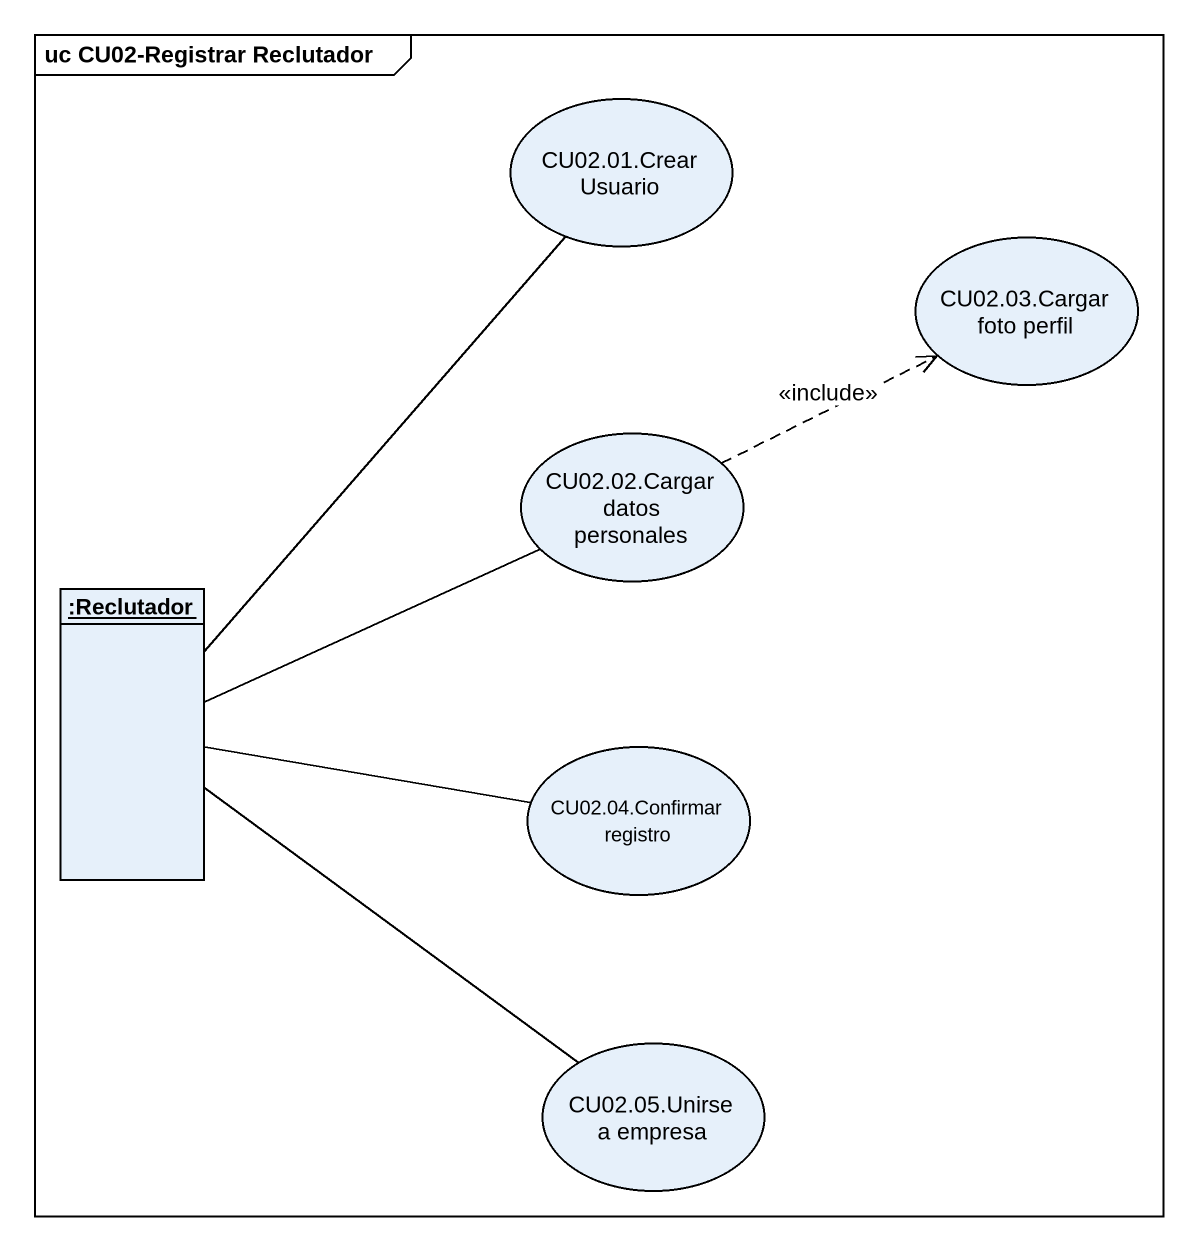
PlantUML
@startuml
mainframe uc CU02-Registrar Reclutador
allowmixing
hide circle
hide empty members
usecase "CU02.01.Crear Usuario" as CU02_01_Crear_Usuario
usecase "CU02.03.Cargar foto perfil" as CU02_03_Cargar_foto_perfil
usecase "CU02.02.Cargar datos personales" as CU02_02_Cargar_datos
object ":Reclutador" as Reclutador
usecase "CU02.04.Confirmar registro" as CU02_04_Confirmar_registro
usecase "CU02.05.Unirse a empresa" as CU02_05_Unirse_a_empresa
CU02_02_Cargar_datos .right.> CU02_03_Cargar_foto_perfil : <<include>>
Reclutador -up- CU02_01_Crear_Usuario
Reclutador -right- CU02_02_Cargar_datos
Reclutador -right- CU02_04_Confirmar_registro
Reclutador -- CU02_05_Unirse_a_empresa
@enduml
